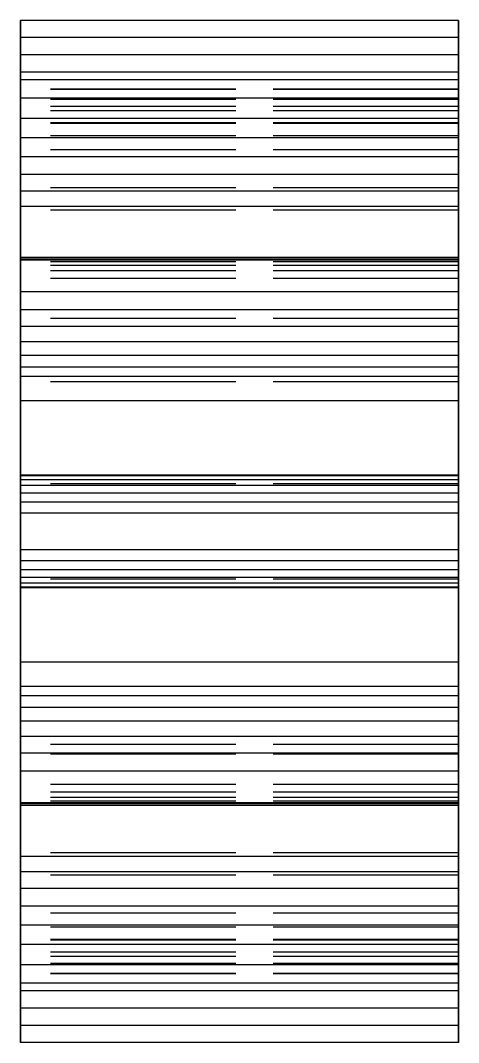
# Model space of a CAD drawing. Header units: millimetres. Extents: x -6 to 103, y -26 to 21.
# Drawn here: x 17.5 to 20.5, y -3.5 to 3.5 of the extents above; entities that cross this region are included whole.
import ezdxf

# ---------------------------------------------------------------- set-up
doc = ezdxf.new("R2010")
doc.units = ezdxf.units.MM
doc.linetypes.add('DASHED', pattern=[1.524, 1.27, -0.254])
doc.layers.add('HIDDEN', color=8, linetype='DASHED')
doc.layers.add('VISIBLE', color=7, linetype='CONTINUOUS')

msp = doc.modelspace()

# ---------------------------------------------------------------- linework, layer by layer
at = {"layer": 'HIDDEN'}
for points in [[(17.49773, 3.49773), (17.49773, 3.3806)], [(20.49773, 3.49773), (17.49773, 3.49773)], [(20.49773, 3.49773), (20.49773, 3.3806)], [(17.49773, 3.3806), (17.49773, 3.26242)], [(20.49773, 3.3806), (17.49773, 3.3806)], [(20.49773, 3.3806), (20.49773, 3.26242)], [(17.49773, 3.26242), (17.49773, 3.14379)], [(20.49773, 3.26242), (17.49773, 3.26242)], [(20.49773, 3.26242), (20.49773, 3.14379)], [(17.49773, 3.14379), (17.49773, 3.02534)], [(20.49773, 3.14379), (17.49773, 3.14379)], [(17.49773, 3.09214), (17.49773, 3.02773)], [(17.49773, 3.02534), (17.49773, 3.09214)], [(17.49773, 3.02773), (17.49773, 3.09214)], [(17.49773, 3.09214), (17.49773, 2.96611)], [(20.49773, 3.09214), (17.49773, 3.09214)], [(20.49773, 3.14379), (20.49773, 3.02534)], [(20.49773, 3.09214), (20.49773, 3.02773)], [(20.49773, 3.02534), (20.49773, 3.09214)], [(20.49773, 3.02773), (20.49773, 3.09214)], [(20.49773, 3.09214), (20.49773, 2.96611)], [(17.49773, 3.02773), (17.49773, 2.95698)], [(17.49773, 2.95698), (17.49773, 3.02773)], [(20.49773, 3.02773), (17.49773, 3.02773)], [(20.49773, 3.02773), (17.49773, 3.02773)], [(17.49773, 2.90782), (17.49773, 3.02534)], [(17.49773, 3.02534), (17.49773, 2.90782)], [(20.49773, 3.02534), (17.49773, 3.02534)], [(20.49773, 3.02534), (17.49773, 3.02534)], [(20.49773, 3.02773), (20.49773, 2.95698)], [(20.49773, 2.95698), (20.49773, 3.02773)], [(20.49773, 2.90782), (20.49773, 3.02534)], [(20.49773, 3.02534), (20.49773, 2.90782)], [(17.49773, 2.96611), (17.49773, 2.82763)], [(20.49773, 2.96611), (17.49773, 2.96611)], [(17.49773, 2.95698), (17.49773, 2.88014)], [(17.49773, 2.88014), (17.49773, 2.95698)], [(20.49773, 2.95698), (17.49773, 2.95698)], [(20.49773, 2.95698), (17.49773, 2.95698)], [(20.49773, 2.96611), (20.49773, 2.82763)], [(20.49773, 2.95698), (20.49773, 2.88014)], [(20.49773, 2.88014), (20.49773, 2.95698)], [(17.49773, 2.79248), (17.49773, 2.90782)], [(17.49773, 2.90782), (17.49773, 2.79248)], [(20.49773, 2.90782), (17.49773, 2.90782)], [(20.49773, 2.90782), (17.49773, 2.90782)], [(17.49773, 2.88014), (17.49773, 2.79732)], [(17.49773, 2.79732), (17.49773, 2.88014)], [(20.49773, 2.88014), (17.49773, 2.88014)], [(20.49773, 2.88014), (17.49773, 2.88014)], [(20.49773, 2.79248), (20.49773, 2.90782)], [(20.49773, 2.90782), (20.49773, 2.79248)], [(20.49773, 2.88014), (20.49773, 2.79732)], [(20.49773, 2.79732), (20.49773, 2.88014)], [(17.49773, 2.82763), (17.49773, 2.69369)], [(20.49773, 2.82763), (17.49773, 2.82763)], [(20.49773, 2.82763), (20.49773, 2.69369)], [(17.49773, 2.79732), (17.49773, 2.70831)], [(17.49773, 2.70831), (17.49773, 2.79732)], [(20.49773, 2.79732), (17.49773, 2.79732)], [(20.49773, 2.79732), (17.49773, 2.79732)], [(17.49773, 2.35259), (17.49773, 2.79248)], [(17.49773, 2.79248), (17.49773, 2.35259)], [(20.49773, 2.79248), (17.49773, 2.79248)], [(20.49773, 2.79248), (17.49773, 2.79248)], [(20.49773, 2.79732), (20.49773, 2.70831)], [(20.49773, 2.70831), (20.49773, 2.79732)], [(20.49773, 2.35259), (20.49773, 2.79248)], [(20.49773, 2.79248), (20.49773, 2.35259)], [(17.49773, 2.70831), (17.49773, 2.61152)], [(17.49773, 2.61152), (17.49773, 2.70831)], [(20.49773, 2.70831), (17.49773, 2.70831)], [(20.49773, 2.70831), (17.49773, 2.70831)], [(17.49773, 2.69369), (17.49773, 2.56506)], [(20.49773, 2.69369), (17.49773, 2.69369)], [(20.49773, 2.70831), (20.49773, 2.61152)], [(20.49773, 2.61152), (20.49773, 2.70831)], [(20.49773, 2.69369), (20.49773, 2.56506)], [(17.49773, 2.61152), (17.49773, 2.20014)], [(17.49773, 2.20014), (17.49773, 2.61152)], [(20.49773, 2.61152), (17.49773, 2.61152)], [(20.49773, 2.61152), (17.49773, 2.61152)], [(20.49773, 2.61152), (20.49773, 2.20014)], [(20.49773, 2.20014), (20.49773, 2.61152)], [(17.49773, 2.56506), (17.49773, 2.44273)], [(20.49773, 2.56506), (17.49773, 2.56506)], [(20.49773, 2.56506), (20.49773, 2.44273)], [(17.49773, 2.44273), (17.49773, 2.32818)], [(20.49773, 2.44273), (17.49773, 2.44273)], [(20.49773, 2.44273), (20.49773, 2.32818)], [(17.49773, 2.20014), (17.49773, 2.35259)], [(17.49773, 2.35259), (17.49773, 2.20014)], [(20.49773, 2.35259), (17.49773, 2.35259)], [(20.49773, 2.35259), (17.49773, 2.35259)], [(17.49773, 2.32818), (17.49773, 2.2252)], [(20.49773, 2.32818), (17.49773, 2.32818)], [(20.49773, 2.20014), (20.49773, 2.35259)], [(20.49773, 2.35259), (20.49773, 2.20014)], [(20.49773, 2.32818), (20.49773, 2.2252)], [(17.49773, 2.2252), (17.49773, 1.87467)], [(20.49773, 2.2252), (17.49773, 2.2252)], [(20.49773, 2.20014), (17.49773, 2.20014)], [(20.49773, 2.20014), (17.49773, 2.20014)], [(20.49773, 2.2252), (20.49773, 1.87467)], [(17.49773, 1.87467), (17.49773, 1.45816)], [(20.49773, 1.87467), (17.49773, 1.87467)], [(17.49773, 1.86359), (17.49773, 1.85923)], [(17.49773, 1.45816), (17.49773, 1.86359)], [(17.49773, 1.85923), (17.49773, 1.86359)], [(17.49773, 1.86359), (17.49773, 1.85801)], [(20.49773, 1.86359), (17.49773, 1.86359)], [(17.49773, 1.85923), (17.49773, 1.84476)], [(17.49773, 1.84476), (17.49773, 1.85923)], [(20.49773, 1.85923), (17.49773, 1.85923)], [(20.49773, 1.85923), (17.49773, 1.85923)], [(17.49773, 1.85801), (17.49773, 1.63972)], [(20.49773, 1.85801), (17.49773, 1.85801)], [(17.49773, 1.84476), (17.49773, 1.81975)], [(17.49773, 1.81975), (17.49773, 1.84476)], [(20.49773, 1.84476), (17.49773, 1.84476)], [(20.49773, 1.84476), (17.49773, 1.84476)], [(17.49773, 1.81975), (17.49773, 1.78311)], [(17.49773, 1.78311), (17.49773, 1.81975)], [(20.49773, 1.81975), (17.49773, 1.81975)], [(20.49773, 1.81975), (17.49773, 1.81975)], [(20.49773, 1.87467), (20.49773, 1.45816)], [(20.49773, 1.86359), (20.49773, 1.85923)], [(20.49773, 1.45816), (20.49773, 1.86359)], [(20.49773, 1.85923), (20.49773, 1.86359)], [(20.49773, 1.86359), (20.49773, 1.85801)], [(20.49773, 1.85923), (20.49773, 1.84476)], [(20.49773, 1.84476), (20.49773, 1.85923)], [(20.49773, 1.85801), (20.49773, 1.63972)], [(20.49773, 1.84476), (20.49773, 1.81975)], [(20.49773, 1.81975), (20.49773, 1.84476)], [(20.49773, 1.81975), (20.49773, 1.78311)], [(20.49773, 1.78311), (20.49773, 1.81975)], [(17.49773, 1.78311), (17.49773, 1.73081)], [(17.49773, 1.73081), (17.49773, 1.78311)], [(20.49773, 1.78311), (17.49773, 1.78311)], [(20.49773, 1.78311), (17.49773, 1.78311)], [(20.49773, 1.78311), (20.49773, 1.73081)], [(20.49773, 1.73081), (20.49773, 1.78311)], [(17.49773, 1.73081), (17.49773, 1.45816)], [(17.49773, 1.45816), (17.49773, 1.73081)], [(20.49773, 1.73081), (17.49773, 1.73081)], [(20.49773, 1.73081), (17.49773, 1.73081)], [(20.49773, 1.73081), (20.49773, 1.45816)], [(20.49773, 1.45816), (20.49773, 1.73081)], [(17.49773, 1.63972), (17.49773, 1.51701)], [(20.49773, 1.63972), (17.49773, 1.63972)], [(20.49773, 1.63972), (20.49773, 1.51701)], [(17.49773, 1.51701), (17.49773, 1.40319)], [(20.49773, 1.51701), (17.49773, 1.51701)], [(20.49773, 1.51701), (20.49773, 1.40319)], [(20.49773, 1.45816), (17.49773, 1.45816)], [(20.49773, 1.45816), (17.49773, 1.45816)], [(17.49773, 1.40319), (17.49773, 1.29903)], [(20.49773, 1.40319), (17.49773, 1.40319)], [(20.49773, 1.40319), (20.49773, 1.29903)], [(17.49773, 1.29903), (17.49773, 1.20559)], [(20.49773, 1.29903), (17.49773, 1.29903)], [(20.49773, 1.29903), (20.49773, 1.20559)], [(17.49773, 1.20559), (17.49773, 1.12471)], [(20.49773, 1.20559), (17.49773, 1.20559)], [(20.49773, 1.20559), (20.49773, 1.12471)], [(17.49773, 1.12471), (17.49773, 1.06168)], [(20.49773, 1.12471), (17.49773, 1.12471)], [(20.49773, 1.12471), (20.49773, 1.06168)], [(17.49773, 1.06168), (17.49773, 0.89444)], [(20.49773, 1.06168), (17.49773, 1.06168)], [(20.49773, 1.06168), (20.49773, 0.89444)], [(17.49773, 1.025), (17.49773, 0.98452), (17.49773, 0.94405), (17.49773, 0.90357), (17.49773, 0.8631), (17.49773, 0.82262), (17.49773, 0.78214), (17.49773, 0.74167), (17.49773, 0.70119), (17.49773, 0.66071), (17.49773, 0.62024), (17.49773, 0.57976), (17.49773, 0.53929), (17.49773, 0.49881), (17.49773, 0.45833), (17.49773, 0.41786), (17.49773, 0.37738), (17.49773, 0.3369), (17.49773, 0.29643), (17.49773, 0.25595), (17.49773, 0.21548), (17.49773, 0.175), (17.49773, 0.13452), (17.49773, 0.09405), (17.49773, 0.05357), (17.49773, 0.0131), (17.49773, -0.02738), (17.49773, -0.06786), (17.49773, -0.10833), (17.49773, -0.14881), (17.49773, -0.18929), (17.49773, -0.22976), (17.49773, -0.27024), (17.49773, -0.31071), (17.49773, -0.35119), (17.49773, -0.39167), (17.49773, -0.43214), (17.49773, -0.47262), (17.49773, -0.5131), (17.49773, -0.55357), (17.49773, -0.59405), (17.49773, -0.63452), (17.49773, -0.675), (17.49773, -0.71548), (17.49773, -0.75595), (17.49773, -0.79643), (17.49773, -0.8369), (17.49773, -0.87738), (17.49773, -0.91786), (17.49773, -0.95833), (17.49773, -0.99881), (17.49773, -1.03929), (17.49773, -1.07976), (17.49773, -1.12024), (17.49773, -1.16071), (17.49773, -1.20119), (17.49773, -1.24167), (17.49773, -1.28214), (17.49773, -1.32262), (17.49773, -1.3631), (17.49773, -1.40357), (17.49773, -1.44405), (17.49773, -1.48452), (17.49773, -1.525)], [(17.49773, -1.525), (17.49773, -1.48452), (17.49773, -1.44405), (17.49773, -1.40357), (17.49773, -1.3631), (17.49773, -1.32262), (17.49773, -1.28214), (17.49773, -1.24167), (17.49773, -1.20119), (17.49773, -1.16071), (17.49773, -1.12024), (17.49773, -1.07976), (17.49773, -1.03929), (17.49773, -0.99881), (17.49773, -0.95833), (17.49773, -0.91786), (17.49773, -0.87738), (17.49773, -0.8369), (17.49773, -0.79643), (17.49773, -0.75595), (17.49773, -0.71548), (17.49773, -0.675), (17.49773, -0.63452), (17.49773, -0.59405), (17.49773, -0.55357), (17.49773, -0.5131), (17.49773, -0.47262), (17.49773, -0.43214), (17.49773, -0.39167), (17.49773, -0.35119), (17.49773, -0.31071), (17.49773, -0.27024), (17.49773, -0.22976), (17.49773, -0.18929), (17.49773, -0.14881), (17.49773, -0.10833), (17.49773, -0.06786), (17.49773, -0.02738), (17.49773, 0.0131), (17.49773, 0.05357), (17.49773, 0.09405), (17.49773, 0.13452), (17.49773, 0.175), (17.49773, 0.21548), (17.49773, 0.25595), (17.49773, 0.29643), (17.49773, 0.3369), (17.49773, 0.37738), (17.49773, 0.41786), (17.49773, 0.45833), (17.49773, 0.49881), (17.49773, 0.53929), (17.49773, 0.57976), (17.49773, 0.62024), (17.49773, 0.66071), (17.49773, 0.70119), (17.49773, 0.74167), (17.49773, 0.78214), (17.49773, 0.82262), (17.49773, 0.8631), (17.49773, 0.90357), (17.49773, 0.94405), (17.49773, 0.98452), (17.49773, 1.025)], [(20.49773, 1.025), (17.49773, 1.025)], [(20.49773, 1.025), (17.49773, 1.025)], [(20.49773, 1.025), (20.49773, 0.98452), (20.49773, 0.94405), (20.49773, 0.90357), (20.49773, 0.8631), (20.49773, 0.82262), (20.49773, 0.78214), (20.49773, 0.74167), (20.49773, 0.70119), (20.49773, 0.66071), (20.49773, 0.62024), (20.49773, 0.57976), (20.49773, 0.53929), (20.49773, 0.49881), (20.49773, 0.45833), (20.49773, 0.41786), (20.49773, 0.37738), (20.49773, 0.3369), (20.49773, 0.29643), (20.49773, 0.25595), (20.49773, 0.21548), (20.49773, 0.175), (20.49773, 0.13452), (20.49773, 0.09405), (20.49773, 0.05357), (20.49773, 0.0131), (20.49773, -0.02738), (20.49773, -0.06786), (20.49773, -0.10833), (20.49773, -0.14881), (20.49773, -0.18929), (20.49773, -0.22976), (20.49773, -0.27024), (20.49773, -0.31071), (20.49773, -0.35119), (20.49773, -0.39167), (20.49773, -0.43214), (20.49773, -0.47262), (20.49773, -0.5131), (20.49773, -0.55357), (20.49773, -0.59405), (20.49773, -0.63452), (20.49773, -0.675), (20.49773, -0.71548), (20.49773, -0.75595), (20.49773, -0.79643), (20.49773, -0.8369), (20.49773, -0.87738), (20.49773, -0.91786), (20.49773, -0.95833), (20.49773, -0.99881), (20.49773, -1.03929), (20.49773, -1.07976), (20.49773, -1.12024), (20.49773, -1.16071), (20.49773, -1.20119), (20.49773, -1.24167), (20.49773, -1.28214), (20.49773, -1.32262), (20.49773, -1.3631), (20.49773, -1.40357), (20.49773, -1.44405), (20.49773, -1.48452), (20.49773, -1.525)], [(20.49773, -1.525), (20.49773, -1.48452), (20.49773, -1.44405), (20.49773, -1.40357), (20.49773, -1.3631), (20.49773, -1.32262), (20.49773, -1.28214), (20.49773, -1.24167), (20.49773, -1.20119), (20.49773, -1.16071), (20.49773, -1.12024), (20.49773, -1.07976), (20.49773, -1.03929), (20.49773, -0.99881), (20.49773, -0.95833), (20.49773, -0.91786), (20.49773, -0.87738), (20.49773, -0.8369), (20.49773, -0.79643), (20.49773, -0.75595), (20.49773, -0.71548), (20.49773, -0.675), (20.49773, -0.63452), (20.49773, -0.59405), (20.49773, -0.55357), (20.49773, -0.5131), (20.49773, -0.47262), (20.49773, -0.43214), (20.49773, -0.39167), (20.49773, -0.35119), (20.49773, -0.31071), (20.49773, -0.27024), (20.49773, -0.22976), (20.49773, -0.18929), (20.49773, -0.14881), (20.49773, -0.10833), (20.49773, -0.06786), (20.49773, -0.02738), (20.49773, 0.0131), (20.49773, 0.05357), (20.49773, 0.09405), (20.49773, 0.13452), (20.49773, 0.175), (20.49773, 0.21548), (20.49773, 0.25595), (20.49773, 0.29643), (20.49773, 0.3369), (20.49773, 0.37738), (20.49773, 0.41786), (20.49773, 0.45833), (20.49773, 0.49881), (20.49773, 0.53929), (20.49773, 0.57976), (20.49773, 0.62024), (20.49773, 0.66071), (20.49773, 0.70119), (20.49773, 0.74167), (20.49773, 0.78214), (20.49773, 0.82262), (20.49773, 0.8631), (20.49773, 0.90357), (20.49773, 0.94405), (20.49773, 0.98452), (20.49773, 1.025)], [(17.49773, 0.89444), (17.49773, 0.32547)], [(20.49773, 0.89444), (17.49773, 0.89444)], [(20.49773, 0.89444), (20.49773, 0.32547)], [(17.49773, 0.38632), (17.49773, 0.32547)], [(17.49773, 0.32547), (17.49773, 0.38632)], [(17.49773, 0.38632), (17.49773, 0.38013)], [(17.49773, 0.32547), (17.49773, 0.38632)], [(20.49773, 0.38632), (17.49773, 0.38632)], [(17.49773, 0.38013), (17.49773, 0.35458)], [(20.49773, 0.38013), (17.49773, 0.38013)], [(17.49773, 0.35458), (17.49773, 0.31508)], [(20.49773, 0.35458), (17.49773, 0.35458)], [(20.49773, 0.38632), (20.49773, 0.32547)], [(20.49773, 0.32547), (20.49773, 0.38632)], [(20.49773, 0.38632), (20.49773, 0.38013)], [(20.49773, 0.32547), (20.49773, 0.38632)], [(20.49773, 0.38013), (20.49773, 0.35458)], [(20.49773, 0.35458), (20.49773, 0.31508)], [(20.49773, 0.32547), (17.49773, 0.32547)], [(20.49773, 0.32547), (17.49773, 0.32547)], [(17.49773, 0.31508), (17.49773, 0.26329)], [(20.49773, 0.31508), (17.49773, 0.31508)], [(20.49773, 0.31508), (20.49773, 0.26329)], [(17.49773, 0.26329), (17.49773, 0.2001)], [(20.49773, 0.26329), (17.49773, 0.26329)], [(20.49773, 0.26329), (20.49773, 0.2001)], [(17.49773, 0.2001), (17.49773, 0.12603)], [(20.49773, 0.2001), (17.49773, 0.2001)], [(20.49773, 0.2001), (20.49773, 0.12603)], [(17.49773, 0.12603), (17.49773, -0.12603)], [(20.49773, 0.12603), (17.49773, 0.12603)], [(20.49773, 0.12603), (20.49773, -0.12603)], [(17.49773, -0.12603), (17.49773, -0.2001)], [(20.49773, -0.12603), (17.49773, -0.12603)], [(20.49773, -0.12603), (20.49773, -0.2001)], [(17.49773, -0.2001), (17.49773, -0.26329)], [(20.49773, -0.2001), (17.49773, -0.2001)], [(20.49773, -0.2001), (20.49773, -0.26329)], [(17.49773, -0.26329), (17.49773, -0.31508)], [(20.49773, -0.26329), (17.49773, -0.26329)], [(20.49773, -0.26329), (20.49773, -0.31508)], [(17.49773, -0.31508), (17.49773, -0.35458)], [(20.49773, -0.31508), (17.49773, -0.31508)], [(20.49773, -0.32547), (17.49773, -0.32547)], [(17.49773, -0.32547), (17.49773, -0.38632)], [(17.49773, -0.38632), (17.49773, -0.32547)], [(17.49773, -0.32547), (17.49773, -0.89444)], [(17.49773, -0.38632), (17.49773, -0.32547)], [(20.49773, -0.32547), (17.49773, -0.32547)], [(20.49773, -0.31508), (20.49773, -0.35458)], [(20.49773, -0.32547), (20.49773, -0.38632)], [(20.49773, -0.38632), (20.49773, -0.32547)], [(20.49773, -0.32547), (20.49773, -0.89444)], [(20.49773, -0.38632), (20.49773, -0.32547)], [(17.49773, -0.35458), (17.49773, -0.38013)], [(20.49773, -0.35458), (17.49773, -0.35458)], [(17.49773, -0.38013), (17.49773, -0.38632)], [(20.49773, -0.38013), (17.49773, -0.38013)], [(20.49773, -0.38632), (17.49773, -0.38632)], [(20.49773, -0.35458), (20.49773, -0.38013)], [(20.49773, -0.38013), (20.49773, -0.38632)], [(17.49773, -0.89444), (17.49773, -1.06168)], [(20.49773, -0.89444), (17.49773, -0.89444)], [(20.49773, -0.89444), (20.49773, -1.06168)], [(17.49773, -1.06168), (17.49773, -1.12471)], [(20.49773, -1.06168), (17.49773, -1.06168)], [(20.49773, -1.06168), (20.49773, -1.12471)], [(17.49773, -1.12471), (17.49773, -1.20559)], [(20.49773, -1.12471), (17.49773, -1.12471)], [(20.49773, -1.12471), (20.49773, -1.20559)], [(17.49773, -1.20559), (17.49773, -1.29903)], [(20.49773, -1.20559), (17.49773, -1.20559)], [(20.49773, -1.20559), (20.49773, -1.29903)], [(17.49773, -1.29903), (17.49773, -1.40319)], [(20.49773, -1.29903), (17.49773, -1.29903)], [(20.49773, -1.29903), (20.49773, -1.40319)], [(17.49773, -1.40319), (17.49773, -1.51701)], [(20.49773, -1.40319), (17.49773, -1.40319)], [(17.49773, -1.45816), (17.49773, -1.73081)], [(17.49773, -1.86359), (17.49773, -1.45816)], [(17.49773, -1.45816), (17.49773, -1.87467)], [(17.49773, -1.73081), (17.49773, -1.45816)], [(20.49773, -1.45816), (17.49773, -1.45816)], [(20.49773, -1.45816), (17.49773, -1.45816)], [(20.49773, -1.40319), (20.49773, -1.51701)], [(20.49773, -1.45816), (20.49773, -1.73081)], [(20.49773, -1.86359), (20.49773, -1.45816)], [(20.49773, -1.45816), (20.49773, -1.87467)], [(20.49773, -1.73081), (20.49773, -1.45816)], [(17.49773, -1.51701), (17.49773, -1.63972)], [(20.49773, -1.51701), (17.49773, -1.51701)], [(20.49773, -1.525), (17.49773, -1.525)], [(20.49773, -1.51701), (20.49773, -1.63972)], [(17.49773, -1.63972), (17.49773, -1.85801)], [(20.49773, -1.63972), (17.49773, -1.63972)], [(20.49773, -1.63972), (20.49773, -1.85801)], [(17.49773, -1.73081), (17.49773, -1.78311)], [(17.49773, -1.78311), (17.49773, -1.73081)], [(20.49773, -1.73081), (17.49773, -1.73081)], [(20.49773, -1.73081), (17.49773, -1.73081)], [(20.49773, -1.73081), (20.49773, -1.78311)], [(20.49773, -1.78311), (20.49773, -1.73081)], [(17.49773, -1.78311), (17.49773, -1.81975)], [(17.49773, -1.81975), (17.49773, -1.78311)], [(20.49773, -1.78311), (17.49773, -1.78311)], [(20.49773, -1.78311), (17.49773, -1.78311)], [(20.49773, -1.78311), (20.49773, -1.81975)], [(20.49773, -1.81975), (20.49773, -1.78311)], [(17.49773, -1.81975), (17.49773, -1.84476)], [(17.49773, -1.84476), (17.49773, -1.81975)], [(20.49773, -1.81975), (17.49773, -1.81975)], [(20.49773, -1.81975), (17.49773, -1.81975)], [(17.49773, -1.84476), (17.49773, -1.85923)], [(17.49773, -1.85923), (17.49773, -1.84476)], [(20.49773, -1.84476), (17.49773, -1.84476)], [(20.49773, -1.84476), (17.49773, -1.84476)], [(17.49773, -1.85801), (17.49773, -1.86359)], [(20.49773, -1.85801), (17.49773, -1.85801)], [(17.49773, -1.85923), (17.49773, -1.86359)], [(17.49773, -1.86359), (17.49773, -1.85923)], [(20.49773, -1.85923), (17.49773, -1.85923)], [(20.49773, -1.85923), (17.49773, -1.85923)], [(20.49773, -1.86359), (17.49773, -1.86359)], [(17.49773, -1.87467), (17.49773, -2.2252)], [(20.49773, -1.87467), (17.49773, -1.87467)], [(20.49773, -1.81975), (20.49773, -1.84476)], [(20.49773, -1.84476), (20.49773, -1.81975)], [(20.49773, -1.84476), (20.49773, -1.85923)], [(20.49773, -1.85923), (20.49773, -1.84476)], [(20.49773, -1.85801), (20.49773, -1.86359)], [(20.49773, -1.85923), (20.49773, -1.86359)], [(20.49773, -1.86359), (20.49773, -1.85923)], [(20.49773, -1.87467), (20.49773, -2.2252)], [(17.49773, -2.20014), (17.49773, -2.61152)], [(17.49773, -2.35259), (17.49773, -2.20014)], [(17.49773, -2.20014), (17.49773, -2.35259)], [(17.49773, -2.61152), (17.49773, -2.20014)], [(20.49773, -2.20014), (17.49773, -2.20014)], [(20.49773, -2.20014), (17.49773, -2.20014)], [(17.49773, -2.2252), (17.49773, -2.32818)], [(20.49773, -2.2252), (17.49773, -2.2252)], [(20.49773, -2.20014), (20.49773, -2.61152)], [(20.49773, -2.35259), (20.49773, -2.20014)], [(20.49773, -2.20014), (20.49773, -2.35259)], [(20.49773, -2.61152), (20.49773, -2.20014)], [(20.49773, -2.2252), (20.49773, -2.32818)], [(17.49773, -2.32818), (17.49773, -2.44273)], [(20.49773, -2.32818), (17.49773, -2.32818)], [(17.49773, -2.79248), (17.49773, -2.35259)], [(17.49773, -2.35259), (17.49773, -2.79248)], [(20.49773, -2.35259), (17.49773, -2.35259)], [(20.49773, -2.35259), (17.49773, -2.35259)], [(20.49773, -2.32818), (20.49773, -2.44273)], [(20.49773, -2.79248), (20.49773, -2.35259)], [(20.49773, -2.35259), (20.49773, -2.79248)], [(17.49773, -2.44273), (17.49773, -2.56506)], [(20.49773, -2.44273), (17.49773, -2.44273)], [(20.49773, -2.44273), (20.49773, -2.56506)], [(17.49773, -2.56506), (17.49773, -2.69369)], [(20.49773, -2.56506), (17.49773, -2.56506)], [(20.49773, -2.56506), (20.49773, -2.69369)], [(17.49773, -2.61152), (17.49773, -2.70831)], [(17.49773, -2.70831), (17.49773, -2.61152)], [(20.49773, -2.61152), (17.49773, -2.61152)], [(20.49773, -2.61152), (17.49773, -2.61152)], [(20.49773, -2.61152), (20.49773, -2.70831)], [(20.49773, -2.70831), (20.49773, -2.61152)], [(17.49773, -2.69369), (17.49773, -2.82763)], [(20.49773, -2.69369), (17.49773, -2.69369)], [(17.49773, -2.70831), (17.49773, -2.79732)], [(17.49773, -2.79732), (17.49773, -2.70831)], [(20.49773, -2.70831), (17.49773, -2.70831)], [(20.49773, -2.70831), (17.49773, -2.70831)], [(20.49773, -2.69369), (20.49773, -2.82763)], [(20.49773, -2.70831), (20.49773, -2.79732)], [(20.49773, -2.79732), (20.49773, -2.70831)], [(17.49773, -2.90782), (17.49773, -2.79248)], [(17.49773, -2.79248), (17.49773, -2.90782)], [(20.49773, -2.79248), (17.49773, -2.79248)], [(20.49773, -2.79248), (17.49773, -2.79248)], [(17.49773, -2.79732), (17.49773, -2.88014)], [(17.49773, -2.88014), (17.49773, -2.79732)], [(20.49773, -2.79732), (17.49773, -2.79732)], [(20.49773, -2.79732), (17.49773, -2.79732)], [(20.49773, -2.90782), (20.49773, -2.79248)], [(20.49773, -2.79248), (20.49773, -2.90782)], [(20.49773, -2.79732), (20.49773, -2.88014)], [(20.49773, -2.88014), (20.49773, -2.79732)], [(17.49773, -2.82763), (17.49773, -2.96611)], [(20.49773, -2.82763), (17.49773, -2.82763)], [(20.49773, -2.82763), (20.49773, -2.96611)], [(17.49773, -2.88014), (17.49773, -2.95698)], [(17.49773, -2.95698), (17.49773, -2.88014)], [(20.49773, -2.88014), (17.49773, -2.88014)], [(20.49773, -2.88014), (17.49773, -2.88014)], [(17.49773, -3.02534), (17.49773, -2.90782)], [(17.49773, -2.90782), (17.49773, -3.02534)], [(20.49773, -2.90782), (17.49773, -2.90782)], [(20.49773, -2.90782), (17.49773, -2.90782)], [(20.49773, -2.88014), (20.49773, -2.95698)], [(20.49773, -2.95698), (20.49773, -2.88014)], [(20.49773, -3.02534), (20.49773, -2.90782)], [(20.49773, -2.90782), (20.49773, -3.02534)], [(17.49773, -2.95698), (17.49773, -3.02773)], [(17.49773, -3.02773), (17.49773, -2.95698)], [(20.49773, -2.95698), (17.49773, -2.95698)], [(20.49773, -2.95698), (17.49773, -2.95698)], [(17.49773, -2.96611), (17.49773, -3.09214)], [(20.49773, -2.96611), (17.49773, -2.96611)], [(20.49773, -2.95698), (20.49773, -3.02773)], [(20.49773, -3.02773), (20.49773, -2.95698)], [(20.49773, -2.96611), (20.49773, -3.09214)], [(17.49773, -3.09214), (17.49773, -3.02534)], [(17.49773, -3.02534), (17.49773, -3.14379)], [(20.49773, -3.02534), (17.49773, -3.02534)], [(20.49773, -3.02534), (17.49773, -3.02534)], [(17.49773, -3.02773), (17.49773, -3.09214)], [(17.49773, -3.09214), (17.49773, -3.02773)], [(20.49773, -3.02773), (17.49773, -3.02773)], [(20.49773, -3.02773), (17.49773, -3.02773)], [(20.49773, -3.09214), (20.49773, -3.02534)], [(20.49773, -3.02534), (20.49773, -3.14379)], [(20.49773, -3.02773), (20.49773, -3.09214)], [(20.49773, -3.09214), (20.49773, -3.02773)], [(20.49773, -3.09214), (17.49773, -3.09214)], [(17.49773, -3.14379), (17.49773, -3.26242)], [(20.49773, -3.14379), (17.49773, -3.14379)], [(20.49773, -3.14379), (20.49773, -3.26242)], [(17.49773, -3.26242), (17.49773, -3.3806)], [(20.49773, -3.26242), (17.49773, -3.26242)], [(20.49773, -3.26242), (20.49773, -3.3806)], [(17.49773, -3.3806), (17.49773, -3.49773)], [(20.49773, -3.3806), (17.49773, -3.3806)], [(20.49773, -3.3806), (20.49773, -3.49773)], [(20.49773, -3.49773), (17.49773, -3.49773)]]:
    msp.add_lwpolyline(points, dxfattribs=at)
at = {"layer": 'VISIBLE'}
for points in [[(17.49773, 3.3806), (17.49773, 3.49773)], [(20.49773, 3.49773), (17.49773, 3.49773)], [(20.49773, 3.3806), (20.49773, 3.49773)], [(17.49773, 3.26242), (17.49773, 3.3806)], [(20.49773, 3.3806), (17.49773, 3.3806)], [(20.49773, 3.26242), (20.49773, 3.3806)], [(17.49773, 3.14379), (17.49773, 3.26242)], [(20.49773, 3.26242), (17.49773, 3.26242)], [(20.49773, 3.14379), (20.49773, 3.26242)], [(17.49773, 3.09214), (17.49773, 3.14379)], [(20.49773, 3.14379), (17.49773, 3.14379)], [(17.49773, 2.96611), (17.49773, 3.09214)], [(20.49773, 3.09214), (17.49773, 3.09214)], [(20.49773, 3.09214), (20.49773, 3.14379)], [(20.49773, 2.96611), (20.49773, 3.09214)], [(17.49773, 2.82763), (17.49773, 2.96611)], [(20.49773, 2.96611), (17.49773, 2.96611)], [(20.49773, 2.82763), (20.49773, 2.96611)], [(17.49773, 2.69369), (17.49773, 2.82763)], [(20.49773, 2.82763), (17.49773, 2.82763)], [(20.49773, 2.69369), (20.49773, 2.82763)], [(17.49773, 2.56506), (17.49773, 2.69369)], [(20.49773, 2.69369), (17.49773, 2.69369)], [(20.49773, 2.56506), (20.49773, 2.69369)], [(17.49773, 2.44273), (17.49773, 2.56506)], [(20.49773, 2.56506), (17.49773, 2.56506)], [(20.49773, 2.44273), (20.49773, 2.56506)], [(17.49773, 2.32818), (17.49773, 2.44273)], [(20.49773, 2.44273), (17.49773, 2.44273)], [(20.49773, 2.32818), (20.49773, 2.44273)], [(17.49773, 2.2252), (17.49773, 2.32818)], [(20.49773, 2.32818), (17.49773, 2.32818)], [(20.49773, 2.2252), (20.49773, 2.32818)], [(17.49773, 1.87467), (17.49773, 2.2252)], [(20.49773, 2.2252), (17.49773, 2.2252)], [(20.49773, 1.87467), (20.49773, 2.2252)], [(17.49773, 1.86359), (17.49773, 1.87467)], [(20.49773, 1.87467), (17.49773, 1.87467)], [(17.49773, 1.85801), (17.49773, 1.86359)], [(20.49773, 1.86359), (17.49773, 1.86359)], [(17.49773, 1.63972), (17.49773, 1.85801)], [(20.49773, 1.85801), (17.49773, 1.85801)], [(20.49773, 1.86359), (20.49773, 1.87467)], [(20.49773, 1.85801), (20.49773, 1.86359)], [(20.49773, 1.63972), (20.49773, 1.85801)], [(17.49773, 1.51701), (17.49773, 1.63972)], [(20.49773, 1.63972), (17.49773, 1.63972)], [(20.49773, 1.51701), (20.49773, 1.63972)], [(17.49773, 1.40319), (17.49773, 1.51701)], [(20.49773, 1.51701), (17.49773, 1.51701)], [(20.49773, 1.40319), (20.49773, 1.51701)], [(17.49773, 1.29903), (17.49773, 1.40319)], [(20.49773, 1.40319), (17.49773, 1.40319)], [(20.49773, 1.29903), (20.49773, 1.40319)], [(17.49773, 1.20559), (17.49773, 1.29903)], [(20.49773, 1.29903), (17.49773, 1.29903)], [(20.49773, 1.20559), (20.49773, 1.29903)], [(17.49773, 1.12471), (17.49773, 1.20559)], [(20.49773, 1.20559), (17.49773, 1.20559)], [(20.49773, 1.12471), (20.49773, 1.20559)], [(17.49773, 1.06168), (17.49773, 1.12471)], [(20.49773, 1.12471), (17.49773, 1.12471)], [(20.49773, 1.06168), (20.49773, 1.12471)], [(17.49773, 0.89444), (17.49773, 1.06168)], [(20.49773, 1.06168), (17.49773, 1.06168)], [(20.49773, 0.89444), (20.49773, 1.06168)], [(17.49773, 0.38632), (17.49773, 0.89444)], [(20.49773, 0.89444), (17.49773, 0.89444)], [(20.49773, 0.38632), (20.49773, 0.89444)], [(17.49773, 0.38013), (17.49773, 0.38632)], [(20.49773, 0.38632), (17.49773, 0.38632)], [(17.49773, 0.35458), (17.49773, 0.38013)], [(20.49773, 0.38013), (17.49773, 0.38013)], [(17.49773, 0.31508), (17.49773, 0.35458)], [(20.49773, 0.35458), (17.49773, 0.35458)], [(20.49773, 0.38013), (20.49773, 0.38632)], [(20.49773, 0.35458), (20.49773, 0.38013)], [(20.49773, 0.31508), (20.49773, 0.35458)], [(17.49773, 0.26329), (17.49773, 0.31508)], [(20.49773, 0.31508), (17.49773, 0.31508)], [(20.49773, 0.26329), (20.49773, 0.31508)], [(17.49773, 0.2001), (17.49773, 0.26329)], [(20.49773, 0.26329), (17.49773, 0.26329)], [(20.49773, 0.2001), (20.49773, 0.26329)], [(17.49773, 0.12603), (17.49773, 0.2001)], [(20.49773, 0.2001), (17.49773, 0.2001)], [(20.49773, 0.12603), (20.49773, 0.2001)], [(17.49773, -0.12603), (17.49773, 0.12603)], [(20.49773, 0.12603), (17.49773, 0.12603)], [(20.49773, -0.12603), (20.49773, 0.12603)], [(17.49773, -0.2001), (17.49773, -0.12603)], [(20.49773, -0.12603), (17.49773, -0.12603)], [(20.49773, -0.2001), (20.49773, -0.12603)], [(17.49773, -0.26329), (17.49773, -0.2001)], [(20.49773, -0.2001), (17.49773, -0.2001)], [(20.49773, -0.26329), (20.49773, -0.2001)], [(17.49773, -0.31508), (17.49773, -0.26329)], [(20.49773, -0.26329), (17.49773, -0.26329)], [(20.49773, -0.31508), (20.49773, -0.26329)], [(17.49773, -0.35458), (17.49773, -0.31508)], [(20.49773, -0.31508), (17.49773, -0.31508)], [(20.49773, -0.35458), (20.49773, -0.31508)], [(17.49773, -0.38013), (17.49773, -0.35458)], [(20.49773, -0.35458), (17.49773, -0.35458)], [(20.49773, -0.38013), (17.49773, -0.38013)], [(17.49773, -0.38632), (17.49773, -0.38013)], [(20.49773, -0.38632), (17.49773, -0.38632)], [(17.49773, -0.89444), (17.49773, -0.38632)], [(20.49773, -0.38013), (20.49773, -0.35458)], [(20.49773, -0.38632), (20.49773, -0.38013)], [(20.49773, -0.89444), (20.49773, -0.38632)], [(20.49773, -0.89444), (17.49773, -0.89444)], [(17.49773, -1.06168), (17.49773, -0.89444)], [(20.49773, -1.06168), (20.49773, -0.89444)], [(17.49773, -1.12471), (17.49773, -1.06168)], [(20.49773, -1.06168), (17.49773, -1.06168)], [(20.49773, -1.12471), (20.49773, -1.06168)], [(17.49773, -1.20559), (17.49773, -1.12471)], [(20.49773, -1.12471), (17.49773, -1.12471)], [(20.49773, -1.20559), (20.49773, -1.12471)], [(17.49773, -1.29903), (17.49773, -1.20559)], [(20.49773, -1.20559), (17.49773, -1.20559)], [(20.49773, -1.29903), (20.49773, -1.20559)], [(17.49773, -1.40319), (17.49773, -1.29903)], [(20.49773, -1.29903), (17.49773, -1.29903)], [(20.49773, -1.40319), (20.49773, -1.29903)], [(17.49773, -1.51701), (17.49773, -1.40319)], [(20.49773, -1.40319), (17.49773, -1.40319)], [(20.49773, -1.51701), (20.49773, -1.40319)], [(17.49773, -1.63972), (17.49773, -1.51701)], [(20.49773, -1.51701), (17.49773, -1.51701)], [(20.49773, -1.63972), (20.49773, -1.51701)], [(17.49773, -1.85801), (17.49773, -1.63972)], [(20.49773, -1.63972), (17.49773, -1.63972)], [(20.49773, -1.85801), (20.49773, -1.63972)], [(17.49773, -1.86359), (17.49773, -1.85801)], [(20.49773, -1.85801), (17.49773, -1.85801)], [(17.49773, -1.87467), (17.49773, -1.86359)], [(20.49773, -1.86359), (17.49773, -1.86359)], [(17.49773, -2.2252), (17.49773, -1.87467)], [(20.49773, -1.87467), (17.49773, -1.87467)], [(20.49773, -1.86359), (20.49773, -1.85801)], [(20.49773, -1.87467), (20.49773, -1.86359)], [(20.49773, -2.2252), (20.49773, -1.87467)], [(17.49773, -2.32818), (17.49773, -2.2252)], [(20.49773, -2.2252), (17.49773, -2.2252)], [(20.49773, -2.32818), (20.49773, -2.2252)], [(17.49773, -2.44273), (17.49773, -2.32818)], [(20.49773, -2.32818), (17.49773, -2.32818)], [(20.49773, -2.44273), (20.49773, -2.32818)], [(17.49773, -2.56506), (17.49773, -2.44273)], [(20.49773, -2.44273), (17.49773, -2.44273)], [(20.49773, -2.56506), (20.49773, -2.44273)], [(17.49773, -2.69369), (17.49773, -2.56506)], [(20.49773, -2.56506), (17.49773, -2.56506)], [(20.49773, -2.69369), (20.49773, -2.56506)], [(17.49773, -2.82763), (17.49773, -2.69369)], [(20.49773, -2.69369), (17.49773, -2.69369)], [(20.49773, -2.82763), (20.49773, -2.69369)], [(17.49773, -2.96611), (17.49773, -2.82763)], [(20.49773, -2.82763), (17.49773, -2.82763)], [(20.49773, -2.96611), (20.49773, -2.82763)], [(17.49773, -3.09214), (17.49773, -2.96611)], [(20.49773, -2.96611), (17.49773, -2.96611)], [(20.49773, -3.09214), (20.49773, -2.96611)], [(17.49773, -3.14379), (17.49773, -3.09214)], [(20.49773, -3.09214), (17.49773, -3.09214)], [(17.49773, -3.26242), (17.49773, -3.14379)], [(20.49773, -3.14379), (17.49773, -3.14379)], [(20.49773, -3.14379), (20.49773, -3.09214)], [(20.49773, -3.26242), (20.49773, -3.14379)], [(17.49773, -3.3806), (17.49773, -3.26242)], [(20.49773, -3.26242), (17.49773, -3.26242)], [(20.49773, -3.3806), (20.49773, -3.26242)], [(17.49773, -3.49773), (17.49773, -3.3806)], [(20.49773, -3.3806), (17.49773, -3.3806)], [(20.49773, -3.49773), (20.49773, -3.3806)], [(20.49773, -3.49773), (17.49773, -3.49773)]]:
    msp.add_lwpolyline(points, dxfattribs=at)

doc.saveas('drawing.dxf')
